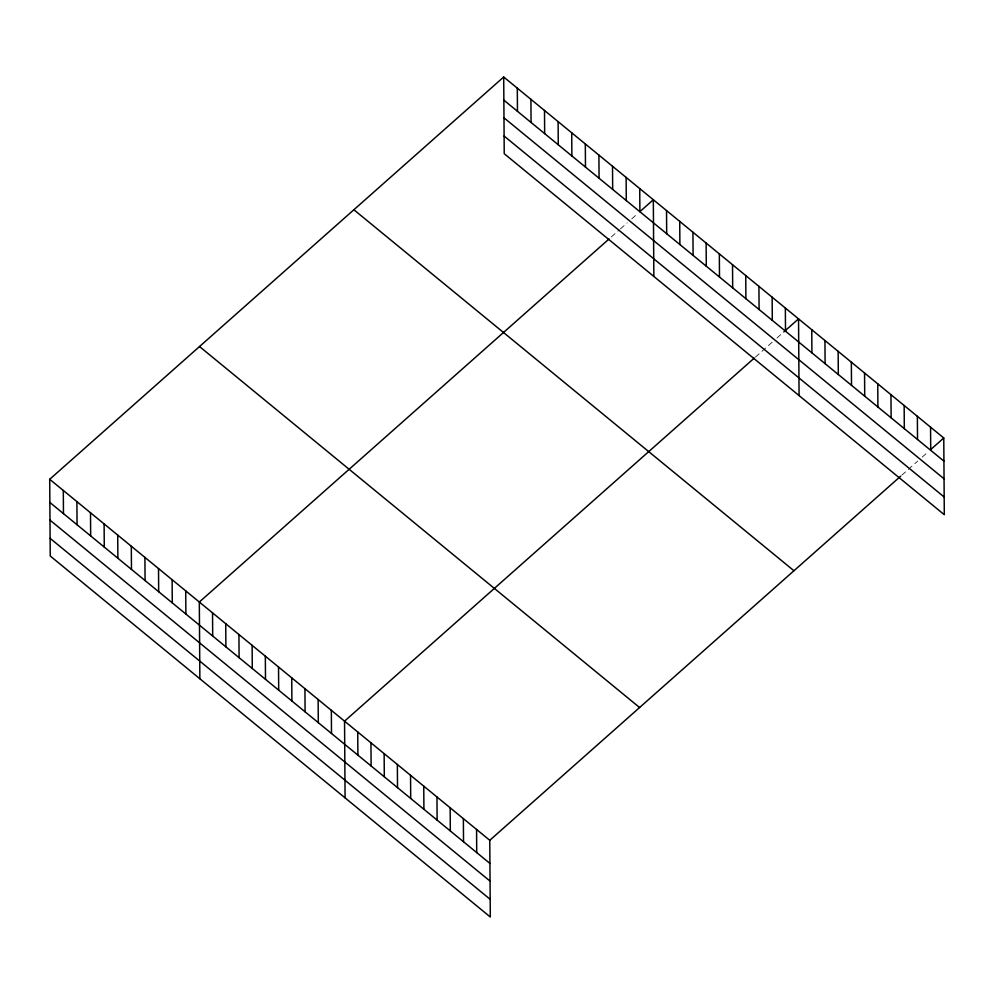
<?xml version="1.0" encoding="UTF-8"?>
<svg xmlns="http://www.w3.org/2000/svg" width="994" height="994" viewBox="0 0 994 994"><rect width="100%" height="100%" fill="white"/><g stroke="black" fill="none" stroke-linecap="round" stroke-linejoin="round"><path stroke-width="0.75" stroke-dasharray="4.97 3.73" d="M611.322 236.945L619.274 229.912M620.405 228.906L627.214 222.867M631.762 218.842L637.427 213.822M755.415 357.082L772.437 341.998M776.973 337.972L782.651 332.94M901.769 475.207L917.661 461.117M922.196 457.103L927.874 452.071"/><path stroke-width="1.49" d="M900.639 476.213L489.769 840.29L490.303 917.002L50.234 556.006L49.7 479.294L503.697 76.998L943.766 437.994L944.3 514.706L504.231 153.71L503.697 76.998M609.061 238.958L199.322 602.041L199.856 678.74M640.832 210.803L653.319 199.732L653.853 276.444M754.272 358.088L344.545 721.159L345.08 797.871M783.794 331.934L798.542 318.863L799.077 395.575M931.279 449.052L943.766 437.994M503.859 100.145L943.927 461.141M503.983 117.826L944.051 478.81M504.107 136.041L944.176 497.025M353.876 209.759L793.945 570.742M199.521 346.546L639.589 707.529M49.7 479.294L489.769 840.29M49.862 502.455L489.93 863.438M49.986 520.123L490.054 881.119M50.11 538.338L490.179 899.321M930.558 427.159L930.719 450.307M917.363 416.324L917.524 439.485M904.155 405.502L904.316 428.65M890.959 394.668L891.121 417.815M877.752 383.846L877.913 406.993M864.556 373.011L864.718 396.159M851.349 362.176L851.51 385.337M838.153 351.354L838.315 374.502M824.945 340.52L825.107 363.667M811.75 329.697L811.912 352.845M785.347 308.028L785.509 331.188M772.139 297.206L772.301 320.354M758.931 286.371L759.093 309.519M745.736 275.549L745.898 298.697M732.528 264.715L732.69 287.862M719.333 253.88L719.494 277.04M706.125 243.058L706.287 266.206M692.93 232.223L693.091 255.371M679.722 221.401L679.884 244.549M666.527 210.566L666.688 233.714M639.726 188.574L639.887 211.734M626.121 177.417L626.282 200.577M612.515 166.259L612.677 189.419M598.91 155.101L599.071 178.261M585.317 143.944L585.478 167.104M571.712 132.786L571.873 155.946M558.106 121.628L558.268 144.789M544.501 110.471L544.662 133.631M530.908 99.313L531.069 122.473M517.302 88.155L517.464 111.303M476.561 829.456L476.722 852.604M463.366 818.634L463.527 841.781M450.158 807.799L450.319 830.947M436.962 796.964L437.124 820.125M423.755 786.142L423.916 809.29M410.547 775.308L410.708 798.455M397.351 764.485L397.513 787.633M384.144 753.651L384.305 776.799M370.948 742.816L371.11 765.976M357.741 731.994L357.902 755.142M331.337 710.337L331.499 733.485M318.142 699.503L318.304 722.65M304.934 688.668L305.096 711.828M291.739 677.846L291.901 700.994M278.531 667.011L278.693 690.159M265.336 656.189L265.497 679.337M252.128 645.354L252.29 668.502M238.933 634.52L239.094 657.68M225.725 623.698L225.887 646.846M212.53 612.863L212.691 636.011M185.716 590.883L185.878 614.031M172.124 579.726L172.285 602.873M158.518 568.568L158.68 591.716M144.913 557.398L145.074 580.558M131.307 546.24L131.469 569.4M117.714 535.083L117.876 558.243M104.109 523.925L104.271 547.085M90.504 512.767L90.665 535.928M76.898 501.61L77.06 524.77M63.305 490.452L63.467 513.612"/></g></svg>
